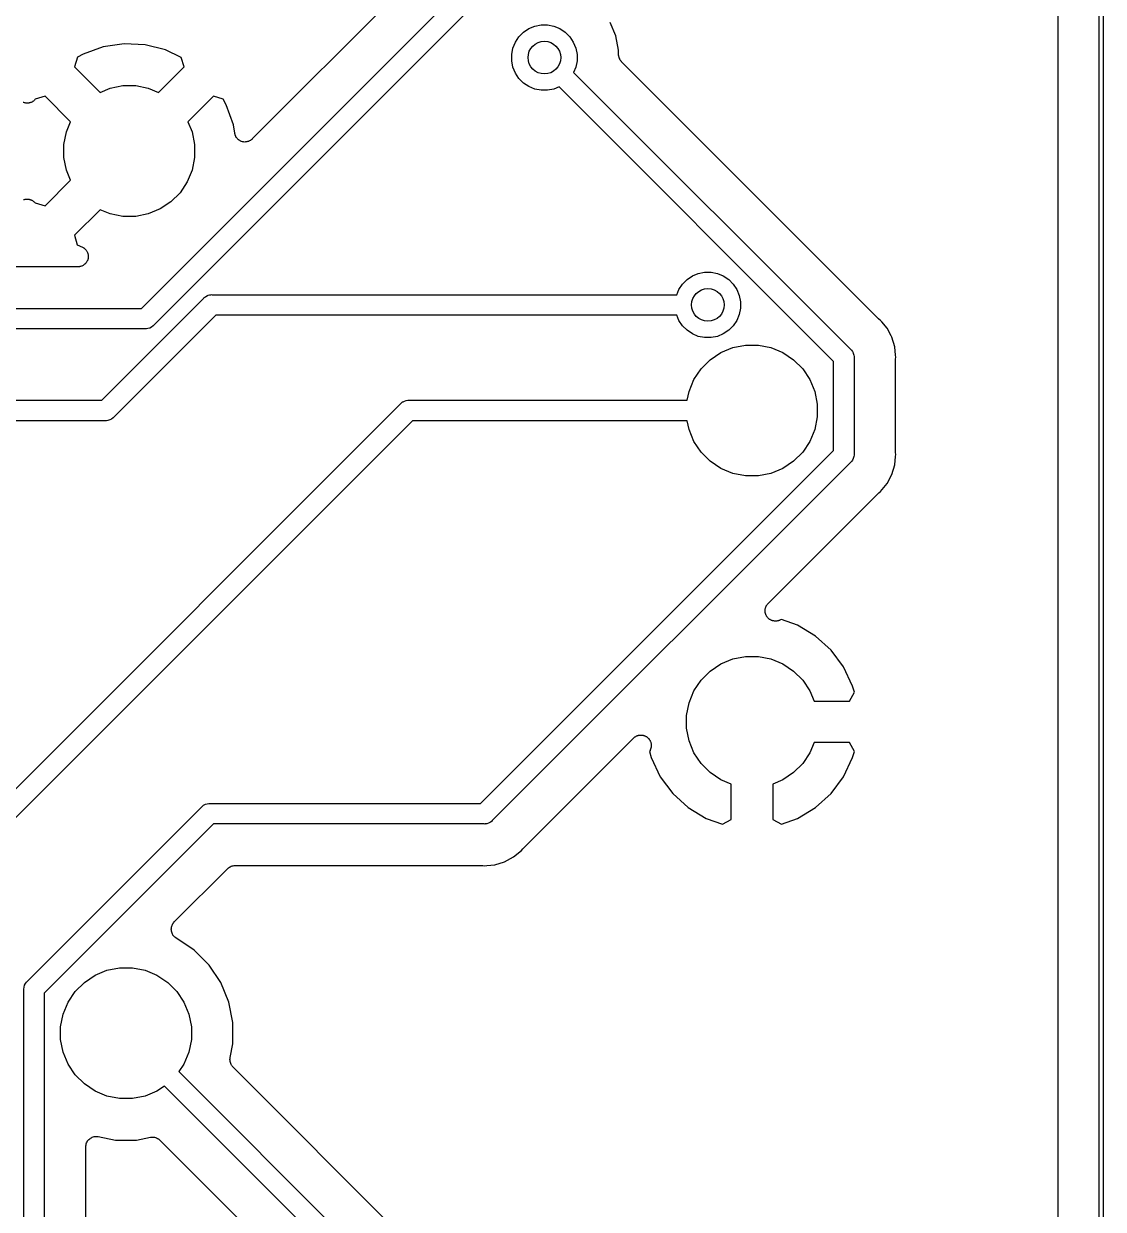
# Model space of a CAD drawing. Extents: x 19 to 115, y -142 to -17.
# Drawn here: x 102.21 to 115.42, y -93.59 to -79.09 of the extents above; entities that cross this region are included whole.
import ezdxf

# ---------------------------------------------------------------- set-up
doc = ezdxf.new("R2010")
doc.units = 0
doc.layers.add('BLACK', color=7, linetype='CONTINUOUS')

msp = doc.modelspace()

# ---------------------------------------------------------------- linework, layer by layer
at = {"layer": 'BLACK', "linetype": 'CONTINUOUS'}
for p, q in [((115.425, -16.6812), (115.425, -142.239)), ((115.375, -142.215), (115.375, -16.705)), ((114.867, -55.346), (114.867, -97.7902)), ((103.656, -82.57), (112.76, -73.4662)), ((112.969, -73.6107), (103.801, -82.779)), ((106.877, -78.6309), (105.01, -80.4975)), ((108.274, -79.247), (108.33, -79.1913)), ((108.33, -79.1913), (108.396, -79.1475)), ((108.396, -79.1475), (108.468, -79.1174)), ((108.468, -79.1174), (108.546, -79.102)), ((108.546, -79.102), (108.624, -79.102)), ((108.624, -79.102), (108.702, -79.1174)), ((108.702, -79.1174), (108.774, -79.1475)), ((108.774, -79.1475), (108.84, -79.1913)), ((108.84, -79.1913), (108.896, -79.247)), ((109.458, -79.2371), (109.39, -79.0719)), ((103.441, -79.3322), (103.186, -79.37)), ((103.698, -79.3449), (103.441, -79.3322)), ((103.948, -79.4076), (103.698, -79.3449)), ((108.2, -79.3853), (108.231, -79.3125)), ((108.231, -79.3125), (108.274, -79.247)), ((108.896, -79.247), (108.939, -79.3125)), ((108.939, -79.3125), (108.97, -79.3853)), ((109.493, -79.4126), (109.458, -79.2371)), ((102.87, -79.4952), (102.835, -79.6158)), ((102.94, -79.4578), (102.87, -79.4952)), ((103.186, -79.37), (102.94, -79.4578)), ((104.141, -79.4988), (103.948, -79.4076)), ((104.175, -79.6158), (104.141, -79.4988)), ((108.185, -79.4626), (108.2, -79.3853)), ((108.185, -79.5414), (108.185, -79.4626)), ((108.97, -79.3853), (108.985, -79.4626)), ((108.985, -79.4626), (108.985, -79.5414)), ((109.493, -79.4622), (109.493, -79.4126)), ((109.494, -79.4739), (109.493, -79.4622)), ((109.495, -79.4856), (109.494, -79.4739)), ((109.495, -79.4862), (109.495, -79.4856)), ((109.495, -79.4869), (109.495, -79.4862)), ((109.499, -79.4981), (109.495, -79.4869)), ((109.502, -79.5094), (109.499, -79.4981)), ((102.835, -79.6158), (103.147, -79.9275)), ((103.863, -79.9275), (104.175, -79.6158)), ((108.2, -79.6187), (108.185, -79.5414)), ((108.231, -79.6915), (108.2, -79.6187)), ((108.97, -79.6187), (108.943, -79.6831)), ((108.985, -79.5414), (108.97, -79.6187)), ((109.502, -79.51), (109.502, -79.5094)), ((109.503, -79.5106), (109.502, -79.51)), ((109.508, -79.521), (109.503, -79.5106)), ((109.513, -79.5314), (109.508, -79.521)), ((109.514, -79.5319), (109.513, -79.5314)), ((109.514, -79.5325), (109.514, -79.5319)), ((109.522, -79.5416), (109.514, -79.5325)), ((109.529, -79.5507), (109.522, -79.5416)), ((109.53, -79.5517), (109.529, -79.5507)), ((109.53, -79.552), (109.53, -79.5517)), ((109.53, -79.5517), (109.53, -79.5517)), ((109.53, -79.5517), (109.53, -79.5517)), ((112.671, -82.693), (109.53, -79.552)), ((108.274, -79.757), (108.231, -79.6915)), ((108.33, -79.8127), (108.274, -79.757)), ((108.943, -79.6831), (112.334, -83.0743)), ((103.147, -79.9275), (103.272, -79.8757)), ((103.272, -79.8757), (103.426, -79.845)), ((103.426, -79.845), (103.584, -79.845)), ((103.584, -79.845), (103.738, -79.8757)), ((103.738, -79.8757), (103.863, -79.9275)), ((108.396, -79.8565), (108.33, -79.8127)), ((108.468, -79.8866), (108.396, -79.8565)), ((108.546, -79.902), (108.468, -79.8866)), ((108.624, -79.902), (108.546, -79.902)), ((108.702, -79.8866), (108.624, -79.902)), ((108.766, -79.8599), (108.702, -79.8866)), ((112.125, -83.2188), (108.766, -79.8599)), ((102.214, -80.0522), (102.206, -80.0495)), ((102.223, -80.0553), (102.214, -80.0522)), ((102.226, -80.0558), (102.223, -80.0553)), ((102.229, -80.0568), (102.226, -80.0558)), ((102.238, -80.0577), (102.229, -80.0568)), ((102.247, -80.0591), (102.238, -80.0577)), ((102.251, -80.059), (102.247, -80.0591)), ((102.254, -80.0593), (102.251, -80.059)), ((102.263, -80.0585), (102.254, -80.0593)), ((102.272, -80.0581), (102.263, -80.0585)), ((102.275, -80.0573), (102.272, -80.0581)), ((102.279, -80.057), (102.275, -80.0573)), ((102.287, -80.0545), (102.279, -80.057)), ((102.296, -80.0524), (102.287, -80.0545)), ((102.299, -80.0509), (102.296, -80.0524)), ((102.303, -80.05), (102.299, -80.0509)), ((102.311, -80.0458), (102.303, -80.05)), ((102.319, -80.042), (102.311, -80.0458)), ((102.321, -80.04), (102.319, -80.042)), ((102.324, -80.0384), (102.321, -80.04)), ((102.331, -80.0328), (102.324, -80.0384)), ((102.339, -80.0275), (102.331, -80.0328)), ((102.341, -80.025), (102.339, -80.0275)), ((102.344, -80.0228), (102.341, -80.025)), ((102.35, -80.0159), (102.344, -80.0228)), ((102.355, -80.0105), (102.35, -80.0159)), ((102.476, -79.975), (102.355, -80.0105)), ((102.787, -80.2867), (102.476, -79.975)), ((104.534, -79.975), (104.223, -80.2867)), ((104.655, -80.0103), (104.534, -79.975)), ((104.692, -80.0803), (104.655, -80.0103)), ((104.78, -80.3259), (104.692, -80.0803)), ((102.736, -80.4116), (102.787, -80.2867)), ((104.223, -80.2867), (104.274, -80.4116)), ((104.795, -80.4263), (104.78, -80.3259)), ((102.705, -80.5662), (102.736, -80.4116)), ((104.274, -80.4116), (104.305, -80.5662)), ((104.796, -80.4291), (104.795, -80.4263)), ((104.796, -80.4319), (104.796, -80.4291)), ((104.799, -80.4411), (104.796, -80.4319)), ((104.801, -80.4504), (104.799, -80.4411)), ((104.802, -80.4529), (104.801, -80.4504)), ((104.803, -80.4557), (104.802, -80.4529)), ((104.807, -80.4641), (104.803, -80.4557)), ((104.811, -80.4728), (104.807, -80.4641)), ((104.813, -80.4751), (104.811, -80.4728)), ((104.814, -80.4776), (104.813, -80.4751)), ((104.82, -80.485), (104.814, -80.4776)), ((104.826, -80.4927), (104.82, -80.485)), ((104.828, -80.4946), (104.826, -80.4927)), ((104.83, -80.4969), (104.828, -80.4946)), ((104.837, -80.503), (104.83, -80.4969)), ((104.844, -80.5094), (104.837, -80.503)), ((104.847, -80.5109), (104.844, -80.5094)), ((104.849, -80.5127), (104.847, -80.5109)), ((104.857, -80.5173), (104.849, -80.5127)), ((104.866, -80.5223), (104.857, -80.5173)), ((104.985, -80.5172), (104.976, -80.5212)), ((104.987, -80.5155), (104.985, -80.5172)), ((104.99, -80.5142), (104.987, -80.5155)), ((104.997, -80.5082), (104.99, -80.5142)), ((105.005, -80.5026), (104.997, -80.5082)), ((105.007, -80.5005), (105.005, -80.5026)), ((105.009, -80.4987), (105.007, -80.5005)), ((105.01, -80.4975), (105.009, -80.4987)), ((102.705, -80.7238), (102.705, -80.5662)), ((104.305, -80.5662), (104.305, -80.7238)), ((104.868, -80.5232), (104.866, -80.5223)), ((104.871, -80.5246), (104.868, -80.5232)), ((104.88, -80.5275), (104.871, -80.5246)), ((104.889, -80.5307), (104.88, -80.5275)), ((104.892, -80.5312), (104.889, -80.5307)), ((104.895, -80.532), (104.892, -80.5312)), ((104.904, -80.533), (104.895, -80.532)), ((104.913, -80.5345), (104.904, -80.533)), ((104.916, -80.5344), (104.913, -80.5345)), ((104.919, -80.5347), (104.916, -80.5344)), ((104.929, -80.5339), (104.919, -80.5347)), ((104.938, -80.5335), (104.929, -80.5339)), ((104.941, -80.5328), (104.938, -80.5335)), ((104.944, -80.5325), (104.941, -80.5328)), ((104.953, -80.5299), (104.944, -80.5325)), ((104.962, -80.5276), (104.953, -80.5299)), ((104.965, -80.5264), (104.962, -80.5276)), ((104.968, -80.5256), (104.965, -80.5264)), ((104.976, -80.5212), (104.968, -80.5256)), ((102.736, -80.8784), (102.705, -80.7238)), ((104.305, -80.7238), (104.274, -80.8784)), ((102.787, -81.0033), (102.736, -80.8784)), ((104.274, -80.8784), (104.214, -81.0239)), ((102.476, -81.315), (102.787, -81.0033)), ((104.214, -81.0239), (104.126, -81.155)), ((102.212, -81.2396), (102.218, -81.2374)), ((102.218, -81.2374), (102.224, -81.2361)), ((102.224, -81.2361), (102.23, -81.2343)), ((102.23, -81.2343), (102.236, -81.2338)), ((102.236, -81.2338), (102.242, -81.2327)), ((102.242, -81.2327), (102.248, -81.2327)), ((102.248, -81.2327), (102.255, -81.2321)), ((102.255, -81.2321), (102.261, -81.2328)), ((102.261, -81.2328), (102.267, -81.2328)), ((102.267, -81.2328), (102.273, -81.2341)), ((102.273, -81.2341), (102.28, -81.2348)), ((102.28, -81.2348), (102.285, -81.2366)), ((102.285, -81.2366), (102.291, -81.2377)), ((102.291, -81.2377), (102.297, -81.2402)), ((102.297, -81.2402), (102.303, -81.2422)), ((102.303, -81.2422), (102.308, -81.245)), ((104.126, -81.155), (104.015, -81.2664)), ((102.308, -81.245), (102.314, -81.2473)), ((102.314, -81.2473), (102.319, -81.2509)), ((102.319, -81.2509), (102.325, -81.254)), ((102.325, -81.254), (102.33, -81.2578)), ((102.33, -81.2578), (102.334, -81.2611)), ((102.334, -81.2611), (102.339, -81.2657)), ((102.339, -81.2657), (102.344, -81.2699)), ((102.344, -81.2699), (102.348, -81.2745)), ((102.348, -81.2745), (102.352, -81.2786)), ((102.352, -81.2786), (102.352, -81.2787)), ((102.352, -81.2787), (102.476, -81.315)), ((103.147, -81.3625), (102.835, -81.6742)), ((103.272, -81.4143), (103.147, -81.3625)), ((103.884, -81.354), (103.738, -81.4143)), ((104.015, -81.2664), (103.884, -81.354)), ((103.426, -81.445), (103.272, -81.4143)), ((103.584, -81.445), (103.426, -81.445)), ((103.738, -81.4143), (103.584, -81.445)), ((102.835, -81.6742), (102.869, -81.7912)), ((102.869, -81.7912), (102.931, -81.8202)), ((102.931, -81.8202), (102.932, -81.821)), ((102.932, -81.821), (102.94, -81.8258)), ((102.94, -81.8258), (102.948, -81.8302)), ((102.948, -81.8302), (102.95, -81.8323)), ((102.95, -81.8323), (102.953, -81.834)), ((102.953, -81.834), (102.96, -81.8402)), ((102.96, -81.8402), (102.967, -81.8461)), ((102.967, -81.8461), (102.969, -81.8487)), ((102.969, -81.8487), (102.971, -81.8509)), ((102.971, -81.8509), (102.977, -81.8583)), ((102.977, -81.8583), (102.982, -81.8655)), ((102.982, -81.8655), (102.984, -81.8683)), ((102.984, -81.8683), (102.986, -81.871)), ((102.986, -81.871), (102.99, -81.8793)), ((102.99, -81.8793), (102.994, -81.8874)), ((102.994, -81.8874), (102.995, -81.8905)), ((102.995, -81.8905), (102.996, -81.8935)), ((102.996, -81.8935), (102.998, -81.9024)), ((102.999, -81.9668), (102.996, -81.9754)), ((102.998, -81.9024), (103.001, -81.9112)), ((103, -81.9636), (102.999, -81.9668)), ((103.001, -81.9605), (103, -81.9636)), ((103.001, -81.9112), (103.001, -81.9144)), ((103.001, -81.9144), (103.002, -81.9176)), ((103.002, -81.9514), (103.001, -81.9605)), ((103.002, -81.9176), (103.002, -81.9268)), ((103.002, -81.9268), (103.003, -81.9359)), ((103.003, -81.9424), (103.002, -81.9514)), ((103.003, -81.9359), (103.003, -81.9391)), ((103.003, -81.9391), (103.003, -81.9424)), ((102.876, -82.062), (101.641, -82.062)), ((102.885, -82.0611), (102.876, -82.062)), ((102.894, -82.0607), (102.885, -82.0611)), ((102.898, -82.0599), (102.894, -82.0607)), ((102.901, -82.0596), (102.898, -82.0599)), ((102.91, -82.0569), (102.901, -82.0596)), ((102.919, -82.0547), (102.91, -82.0569)), ((102.921, -82.0534), (102.919, -82.0547)), ((102.925, -82.0524), (102.921, -82.0534)), ((102.933, -82.0481), (102.925, -82.0524)), ((102.941, -82.0442), (102.933, -82.0481)), ((102.944, -82.0423), (102.941, -82.0442)), ((102.946, -82.0408), (102.944, -82.0423)), ((102.954, -82.035), (102.946, -82.0408)), ((102.961, -82.0296), (102.954, -82.035)), ((102.963, -82.0272), (102.961, -82.0296)), ((102.966, -82.0251), (102.963, -82.0272)), ((102.972, -82.0181), (102.966, -82.0251)), ((102.978, -82.0113), (102.972, -82.0181)), ((102.979, -82.0085), (102.978, -82.0113)), ((102.981, -82.006), (102.979, -82.0085)), ((102.986, -81.998), (102.981, -82.006)), ((102.991, -81.9901), (102.986, -81.998)), ((102.992, -81.9871), (102.991, -81.9901)), ((102.993, -81.9842), (102.992, -81.9871)), ((102.996, -81.9754), (102.993, -81.9842)), ((110.275, -82.273), (110.331, -82.2173)), ((110.331, -82.2173), (110.396, -82.1735)), ((110.396, -82.1735), (110.469, -82.1434)), ((110.469, -82.1434), (110.546, -82.128)), ((110.546, -82.128), (110.625, -82.128)), ((110.625, -82.128), (110.702, -82.1434)), ((110.702, -82.1434), (110.775, -82.1735)), ((110.775, -82.1735), (110.841, -82.2173)), ((110.841, -82.2173), (110.896, -82.273)), ((104.47, -82.4101), (104.487, -82.4048)), ((104.487, -82.4048), (104.505, -82.403)), ((104.505, -82.403), (104.511, -82.4024)), ((104.505, -82.403), (104.505, -82.403)), ((104.511, -82.4024), (104.518, -82.403)), ((104.518, -82.403), (110.205, -82.403)), ((110.205, -82.403), (110.231, -82.3386)), ((110.231, -82.3386), (110.275, -82.273)), ((110.896, -82.273), (110.94, -82.3386)), ((110.94, -82.3386), (110.97, -82.4113)), ((103.168, -83.695), (104.419, -82.444)), ((104.419, -82.444), (104.423, -82.4392)), ((104.423, -82.4392), (104.428, -82.4349)), ((104.428, -82.4349), (104.442, -82.4236)), ((104.442, -82.4236), (104.463, -82.412)), ((104.463, -82.412), (104.47, -82.4101)), ((110.97, -82.4113), (110.986, -82.4886)), ((110.986, -82.4886), (110.986, -82.5674)), ((100.431, -82.57), (103.656, -82.57)), ((104.563, -82.653), (103.312, -83.904)), ((110.205, -82.653), (104.563, -82.653)), ((110.231, -82.7175), (110.205, -82.653)), ((110.97, -82.6447), (110.94, -82.7175)), ((110.986, -82.5674), (110.97, -82.6447)), ((112.675, -82.6964), (112.671, -82.693)), ((103.702, -82.82), (100.477, -82.82)), ((103.708, -82.8206), (103.702, -82.82)), ((103.714, -82.82), (103.708, -82.8206)), ((103.733, -82.8182), (103.714, -82.82)), ((103.714, -82.82), (103.714, -82.82)), ((103.756, -82.811), (103.733, -82.8182)), ((103.778, -82.7994), (103.756, -82.811)), ((103.797, -82.7838), (103.778, -82.7994)), ((103.801, -82.779), (103.797, -82.7838)), ((110.275, -82.783), (110.231, -82.7175)), ((110.331, -82.8387), (110.275, -82.783)), ((110.396, -82.8825), (110.331, -82.8387)), ((110.841, -82.8387), (110.775, -82.8825)), ((110.896, -82.783), (110.841, -82.8387)), ((110.94, -82.7175), (110.896, -82.783)), ((112.679, -82.7002), (112.675, -82.6964)), ((112.68, -82.7014), (112.679, -82.7002)), ((112.7, -82.7172), (112.68, -82.7014)), ((112.716, -82.7366), (112.7, -82.7172)), ((112.779, -82.8136), (112.716, -82.7366)), ((112.828, -82.9058), (112.779, -82.8136)), ((110.469, -82.9127), (110.396, -82.8825)), ((110.546, -82.928), (110.469, -82.9127)), ((110.625, -82.928), (110.546, -82.928)), ((110.702, -82.9127), (110.625, -82.928)), ((110.775, -82.8825), (110.702, -82.9127)), ((112.838, -82.9236), (112.828, -82.9058)), ((112.828, -82.9058), (112.828, -82.9058)), ((112.874, -83.0429), (112.838, -82.9236)), ((110.615, -83.1986), (110.746, -83.111)), ((110.746, -83.111), (110.892, -83.0507)), ((110.892, -83.0507), (111.046, -83.02)), ((111.046, -83.02), (111.204, -83.02)), ((111.204, -83.02), (111.358, -83.0507)), ((111.358, -83.0507), (111.504, -83.111)), ((111.504, -83.111), (111.635, -83.1986)), ((112.334, -83.0743), (112.339, -83.0782)), ((112.339, -83.0782), (112.343, -83.0829)), ((112.343, -83.0829), (112.343, -83.0829)), ((112.343, -83.0829), (112.354, -83.0972)), ((112.354, -83.0972), (112.364, -83.1156)), ((112.364, -83.1156), (112.366, -83.1189)), ((112.366, -83.1189), (112.373, -83.1425)), ((112.884, -83.142), (112.874, -83.0429)), ((110.504, -83.31), (110.615, -83.1986)), ((111.635, -83.1986), (111.746, -83.31)), ((112.125, -84.3082), (112.125, -83.2188)), ((112.373, -83.1425), (112.375, -83.1609)), ((112.375, -83.1609), (112.375, -83.1609)), ((112.375, -83.1609), (112.376, -83.167)), ((112.376, -83.167), (112.375, -83.1731)), ((112.375, -83.1731), (112.375, -84.3539)), ((112.883, -83.2026), (112.884, -83.1972)), ((112.883, -83.2043), (112.883, -83.2026)), ((112.883, -84.3227), (112.883, -83.2043)), ((112.884, -83.1421), (112.884, -83.142)), ((112.886, -83.167), (112.884, -83.1421)), ((112.884, -83.1919), (112.886, -83.167)), ((112.884, -83.1972), (112.884, -83.1919)), ((110.416, -83.4411), (110.504, -83.31)), ((111.746, -83.31), (111.834, -83.4411)), ((110.356, -83.5866), (110.416, -83.4411)), ((111.834, -83.4411), (111.894, -83.5866)), ((101.756, -83.695), (103.168, -83.695)), ((106.855, -83.7128), (106.872, -83.704)), ((106.872, -83.704), (106.895, -83.6968)), ((106.895, -83.6968), (106.914, -83.695)), ((106.914, -83.695), (106.92, -83.6944)), ((106.914, -83.695), (106.914, -83.695)), ((106.92, -83.6944), (106.926, -83.695)), ((106.926, -83.695), (110.334, -83.695)), ((110.334, -83.695), (110.356, -83.5866)), ((111.894, -83.5866), (111.925, -83.7412)), ((99.3932, -91.17), (106.827, -83.7359)), ((106.827, -83.7359), (106.831, -83.7312)), ((106.831, -83.7312), (106.836, -83.7273)), ((106.836, -83.7273), (106.85, -83.7156)), ((106.836, -83.7273), (106.836, -83.7273)), ((106.85, -83.7156), (106.855, -83.7128)), ((111.925, -83.7412), (111.925, -83.8988)), ((106.972, -83.945), (99.5377, -91.3791)), ((103.213, -83.945), (101.756, -83.945)), ((103.219, -83.9456), (103.213, -83.945)), ((103.226, -83.945), (103.219, -83.9456)), ((103.244, -83.9432), (103.226, -83.945)), ((103.226, -83.945), (103.226, -83.945)), ((103.267, -83.936), (103.244, -83.9432)), ((103.289, -83.9244), (103.267, -83.936)), ((103.308, -83.9088), (103.289, -83.9244)), ((103.312, -83.904), (103.308, -83.9088)), ((110.334, -83.945), (106.972, -83.945)), ((110.356, -84.0534), (110.334, -83.945)), ((111.925, -83.8988), (111.894, -84.0534)), ((110.416, -84.1989), (110.356, -84.0534)), ((111.894, -84.0534), (111.834, -84.1989)), ((110.504, -84.33), (110.416, -84.1989)), ((111.834, -84.1989), (111.746, -84.33)), ((107.803, -88.63), (112.125, -84.3082)), ((110.615, -84.4414), (110.504, -84.33)), ((111.746, -84.33), (111.635, -84.4414)), ((112.354, -84.4298), (112.343, -84.4441)), ((112.366, -84.4081), (112.354, -84.4298)), ((112.373, -84.3845), (112.366, -84.4081)), ((112.375, -84.3661), (112.373, -84.3825)), ((112.373, -84.3825), (112.373, -84.3845)), ((112.375, -84.3539), (112.376, -84.36)), ((112.376, -84.36), (112.375, -84.3661)), ((112.375, -84.3661), (112.375, -84.3661)), ((112.874, -84.4841), (112.884, -84.3849)), ((112.884, -84.328), (112.883, -84.3227)), ((112.883, -84.3334), (112.884, -84.328)), ((112.884, -84.3351), (112.883, -84.3334)), ((112.886, -84.36), (112.884, -84.3351)), ((112.884, -84.3849), (112.886, -84.36)), ((112.884, -84.3849), (112.884, -84.3849)), ((112.334, -84.4527), (107.948, -88.839)), ((110.746, -84.529), (110.615, -84.4414)), ((110.892, -84.5893), (110.746, -84.529)), ((111.504, -84.529), (111.358, -84.5893)), ((111.635, -84.4414), (111.504, -84.529)), ((112.339, -84.4488), (112.334, -84.4527)), ((112.343, -84.4441), (112.339, -84.4488)), ((112.343, -84.4441), (112.343, -84.4441)), ((112.838, -84.6034), (112.874, -84.4841)), ((111.046, -84.62), (110.892, -84.5893)), ((111.204, -84.62), (111.046, -84.62)), ((111.358, -84.5893), (111.204, -84.62)), ((112.7, -84.8098), (112.779, -84.7134)), ((112.779, -84.7134), (112.838, -84.6034)), ((111.324, -86.1812), (112.671, -84.834)), ((112.671, -84.834), (112.672, -84.8328)), ((112.672, -84.8328), (112.677, -84.8294)), ((112.677, -84.8294), (112.68, -84.8256)), ((112.68, -84.8256), (112.7, -84.8098)), ((111.287, -86.2591), (111.289, -86.2526)), ((111.287, -86.2649), (111.287, -86.2591)), ((111.287, -86.2705), (111.287, -86.2649)), ((111.287, -86.2772), (111.287, -86.2705)), ((111.287, -86.2839), (111.287, -86.2772)), ((111.289, -86.2895), (111.287, -86.2839)), ((111.289, -86.2459), (111.291, -86.2404)), ((111.289, -86.2526), (111.289, -86.2459)), ((111.289, -86.2952), (111.289, -86.2895)), ((111.291, -86.3016), (111.289, -86.2952)), ((111.291, -86.2404), (111.292, -86.2348)), ((111.292, -86.3082), (111.291, -86.3016)), ((111.292, -86.2348), (111.295, -86.2286)), ((111.295, -86.3135), (111.292, -86.3082)), ((111.295, -86.2286), (111.297, -86.2222)), ((111.296, -86.319), (111.295, -86.3135)), ((111.299, -86.3249), (111.296, -86.319)), ((111.297, -86.2222), (111.299, -86.2171)), ((111.299, -86.2171), (111.301, -86.2118)), ((111.301, -86.2118), (111.305, -86.2062)), ((111.305, -86.2062), (111.308, -86.2003)), ((111.308, -86.2003), (111.312, -86.1959)), ((111.312, -86.1959), (111.315, -86.1911)), ((111.315, -86.1911), (111.32, -86.1864)), ((111.32, -86.1864), (111.324, -86.1812)), ((111.302, -86.3311), (111.299, -86.3249)), ((111.305, -86.3358), (111.302, -86.3311)), ((111.308, -86.3409), (111.305, -86.3358)), ((111.312, -86.3461), (111.308, -86.3409)), ((111.316, -86.3517), (111.312, -86.3461)), ((111.32, -86.3557), (111.316, -86.3517)), ((111.323, -86.3602), (111.32, -86.3557)), ((111.329, -86.3645), (111.323, -86.3602)), ((111.333, -86.3692), (111.329, -86.3645)), ((111.338, -86.3724), (111.333, -86.3692)), ((111.342, -86.376), (111.338, -86.3724)), ((111.348, -86.3792), (111.342, -86.376)), ((111.354, -86.383), (111.348, -86.3792)), ((111.359, -86.3852), (111.354, -86.383)), ((111.364, -86.3879), (111.359, -86.3852)), ((111.371, -86.3899), (111.364, -86.3879)), ((111.377, -86.3925), (111.371, -86.3899)), ((111.382, -86.3936), (111.377, -86.3925)), ((111.388, -86.3953), (111.382, -86.3936)), ((111.395, -86.396), (111.388, -86.3953)), ((111.401, -86.3973), (111.395, -86.396)), ((111.407, -86.3974), (111.401, -86.3973)), ((111.412, -86.398), (111.407, -86.3974)), ((111.419, -86.3974), (111.412, -86.398)), ((111.426, -86.3974), (111.419, -86.3974)), ((111.431, -86.3963), (111.426, -86.3974)), ((111.437, -86.3958), (111.431, -86.3963)), ((111.444, -86.394), (111.437, -86.3958)), ((111.45, -86.3927), (111.444, -86.394)), ((111.455, -86.3905), (111.45, -86.3927)), ((111.461, -86.3889), (111.455, -86.3905)), ((111.467, -86.3858), (111.461, -86.3889)), ((111.473, -86.3833), (111.467, -86.3858)), ((111.475, -86.3824), (111.473, -86.3833)), ((111.485, -86.3769), (111.475, -86.3824)), ((111.684, -86.4483), (111.485, -86.3769)), ((111.904, -86.5801), (111.684, -86.4483)), ((112.094, -86.7523), (111.904, -86.5801)), ((112.247, -86.9582), (112.094, -86.7523)), ((110.746, -86.921), (110.892, -86.8607)), ((110.892, -86.8607), (111.046, -86.83)), ((111.046, -86.83), (111.204, -86.83)), ((111.204, -86.83), (111.358, -86.8607)), ((111.358, -86.8607), (111.504, -86.921)), ((110.504, -87.12), (110.615, -87.0086)), ((110.615, -87.0086), (110.746, -86.921)), ((111.504, -86.921), (111.635, -87.0086)), ((111.635, -87.0086), (111.746, -87.12)), ((112.357, -87.1927), (112.247, -86.9582)), ((110.416, -87.2511), (110.504, -87.12)), ((111.746, -87.12), (111.834, -87.2511)), ((112.38, -87.2667), (112.357, -87.1927)), ((110.356, -87.3966), (110.416, -87.2511)), ((111.834, -87.2511), (111.886, -87.376)), ((112.32, -87.376), (112.38, -87.2667)), ((110.325, -87.5512), (110.356, -87.3966)), ((111.886, -87.376), (112.32, -87.376)), ((110.325, -87.7088), (110.325, -87.5512)), ((110.356, -87.8634), (110.325, -87.7088)), ((108.329, -89.1762), (109.677, -87.8286)), ((109.677, -87.8286), (109.678, -87.8273)), ((109.678, -87.8273), (109.683, -87.8231)), ((109.683, -87.8231), (109.688, -87.8183)), ((109.688, -87.8183), (109.693, -87.8153)), ((109.693, -87.8153), (109.697, -87.8119)), ((109.697, -87.8119), (109.703, -87.8087)), ((109.703, -87.8087), (109.709, -87.805)), ((109.709, -87.805), (109.714, -87.803)), ((109.714, -87.803), (109.719, -87.8005)), ((109.719, -87.8005), (109.726, -87.7986)), ((109.726, -87.7986), (109.732, -87.7961)), ((109.732, -87.7961), (109.738, -87.7951)), ((109.738, -87.7951), (109.743, -87.7935)), ((109.743, -87.7935), (109.75, -87.793)), ((109.75, -87.793), (109.757, -87.7918)), ((109.757, -87.7918), (109.762, -87.7919)), ((109.762, -87.7919), (109.768, -87.7914)), ((109.768, -87.7914), (109.775, -87.7921)), ((109.775, -87.7921), (109.781, -87.7923)), ((109.781, -87.7923), (109.787, -87.7935)), ((109.787, -87.7935), (109.792, -87.7941)), ((109.792, -87.7941), (109.799, -87.7961)), ((109.799, -87.7961), (109.806, -87.7976)), ((109.806, -87.7976), (109.811, -87.7998)), ((109.811, -87.7998), (109.816, -87.8015)), ((109.816, -87.8015), (109.822, -87.8048)), ((109.822, -87.8048), (109.828, -87.8075)), ((109.828, -87.8075), (109.833, -87.8107)), ((109.833, -87.8107), (109.838, -87.8133)), ((109.838, -87.8133), (109.843, -87.8177)), ((109.843, -87.8177), (109.849, -87.8216)), ((109.849, -87.8216), (109.853, -87.8256)), ((109.853, -87.8256), (109.857, -87.8292)), ((109.857, -87.8292), (109.861, -87.8345)), ((109.861, -87.8345), (109.866, -87.8395)), ((109.866, -87.8395), (109.869, -87.8441)), ((109.869, -87.8441), (109.872, -87.8485)), ((109.872, -87.8485), (109.876, -87.8545)), ((109.876, -87.8545), (109.879, -87.8603)), ((109.879, -87.8603), (109.881, -87.8655)), ((109.881, -87.8655), (109.884, -87.8704)), ((109.884, -87.8704), (109.886, -87.877)), ((109.886, -87.877), (109.888, -87.8833)), ((109.888, -87.8833), (109.889, -87.8888)), ((109.889, -87.8888), (109.891, -87.8941)), ((109.891, -87.8941), (109.892, -87.901)), ((109.892, -87.901), (109.893, -87.9077)), ((109.893, -87.9077), (109.893, -87.9133)), ((109.893, -87.9133), (109.893, -87.9188)), ((110.416, -88.0089), (110.356, -87.8634)), ((111.886, -87.884), (111.834, -88.0089)), ((112.32, -87.884), (111.886, -87.884)), ((112.38, -87.9933), (112.32, -87.884)), ((109.878, -87.9795), (109.87, -87.9933)), ((109.87, -87.9933), (109.893, -88.0673)), ((109.88, -87.9732), (109.878, -87.9795)), ((109.884, -87.9672), (109.88, -87.9732)), ((109.885, -87.9619), (109.884, -87.9672)), ((109.887, -87.9567), (109.885, -87.9619)), ((109.889, -87.95), (109.887, -87.9567)), ((109.891, -87.9435), (109.889, -87.95)), ((109.893, -87.9325), (109.891, -87.9379)), ((109.891, -87.9379), (109.891, -87.9435)), ((109.893, -87.9188), (109.893, -87.9256)), ((109.893, -87.9256), (109.893, -87.9325)), ((110.504, -88.14), (110.416, -88.0089)), ((111.834, -88.0089), (111.746, -88.14)), ((112.357, -88.0673), (112.38, -87.9933)), ((109.893, -88.0673), (110.003, -88.3018)), ((110.615, -88.2514), (110.504, -88.14)), ((111.746, -88.14), (111.635, -88.2514)), ((112.247, -88.3018), (112.357, -88.0673)), ((110.003, -88.3018), (110.156, -88.5077)), ((110.746, -88.339), (110.615, -88.2514)), ((110.871, -88.3907), (110.746, -88.339)), ((111.504, -88.339), (111.379, -88.3907)), ((111.635, -88.2514), (111.504, -88.339)), ((112.094, -88.5077), (112.247, -88.3018)), ((110.871, -88.8253), (110.871, -88.3907)), ((111.379, -88.3907), (111.379, -88.8253)), ((104.415, -88.6506), (104.437, -88.639)), ((104.437, -88.639), (104.46, -88.6318)), ((104.46, -88.6318), (104.479, -88.63)), ((104.479, -88.63), (104.485, -88.6294)), ((104.479, -88.63), (104.479, -88.63)), ((104.485, -88.6294), (104.491, -88.63)), ((104.491, -88.63), (107.803, -88.63)), ((110.156, -88.5077), (110.346, -88.6799)), ((111.904, -88.6799), (112.094, -88.5077)), ((102.256, -90.8073), (104.392, -88.6709)), ((104.392, -88.6709), (104.396, -88.6662)), ((104.396, -88.6662), (104.401, -88.6623)), ((104.401, -88.6623), (104.415, -88.6506)), ((104.401, -88.6623), (104.401, -88.6623)), ((104.415, -88.6506), (104.415, -88.6506)), ((104.415, -88.6506), (104.415, -88.6506)), ((110.346, -88.6799), (110.566, -88.8117)), ((111.684, -88.8117), (111.904, -88.6799)), ((104.537, -88.88), (102.465, -90.9518)), ((107.849, -88.88), (104.537, -88.88)), ((107.855, -88.8806), (107.849, -88.88)), ((107.861, -88.88), (107.855, -88.8806)), ((107.88, -88.8782), (107.861, -88.88)), ((107.861, -88.88), (107.861, -88.88)), ((107.903, -88.871), (107.88, -88.8782)), ((107.925, -88.8594), (107.903, -88.871)), ((107.944, -88.8438), (107.925, -88.8594)), ((107.948, -88.839), (107.944, -88.8438)), ((110.566, -88.8117), (110.765, -88.8831)), ((110.765, -88.8831), (110.871, -88.8253)), ((111.379, -88.8253), (111.485, -88.8831)), ((111.485, -88.8831), (111.684, -88.8117)), ((108.208, -89.2839), (108.305, -89.2048)), ((108.305, -89.2048), (108.321, -89.1854)), ((108.321, -89.1854), (108.322, -89.1841)), ((108.322, -89.1841), (108.326, -89.1803)), ((108.326, -89.1803), (108.329, -89.1762)), ((107.979, -89.3788), (108.098, -89.3426)), ((108.098, -89.3426), (108.208, -89.2839)), ((104.056, -90.0792), (104.71, -89.4252)), ((104.71, -89.4249), (104.711, -89.424)), ((104.71, -89.4252), (104.71, -89.4249)), ((104.71, -89.4249), (104.71, -89.4249)), ((104.71, -89.4249), (104.71, -89.4249)), ((104.711, -89.424), (104.72, -89.4166)), ((104.72, -89.4166), (104.73, -89.4092)), ((104.73, -89.4089), (104.731, -89.4085)), ((104.73, -89.4092), (104.73, -89.4089)), ((104.731, -89.4085), (104.741, -89.4031)), ((104.741, -89.4031), (104.751, -89.3976)), ((104.751, -89.3976), (104.752, -89.3974)), ((104.752, -89.3974), (104.753, -89.3971)), ((104.753, -89.3971), (104.764, -89.3938)), ((104.764, -89.3938), (104.775, -89.3904)), ((104.775, -89.3904), (104.776, -89.3904)), ((104.776, -89.3902), (104.788, -89.3891)), ((104.776, -89.3904), (104.776, -89.3902)), ((104.788, -89.3891), (104.8, -89.388)), ((104.8, -89.388), (107.818, -89.388)), ((107.818, -89.388), (107.819, -89.388)), ((107.819, -89.388), (107.825, -89.3886)), ((107.825, -89.3886), (107.83, -89.3886)), ((107.83, -89.3886), (107.855, -89.3911)), ((107.855, -89.3911), (107.88, -89.3886)), ((107.88, -89.3886), (107.979, -89.3788)), ((107.88, -89.3886), (107.88, -89.3886)), ((104.041, -90.0977), (104.048, -90.0886)), ((104.048, -90.0886), (104.056, -90.0792)), ((104.019, -90.1678), (104.02, -90.1559)), ((104.019, -90.1682), (104.019, -90.1678)), ((104.019, -90.1686), (104.019, -90.1682)), ((104.02, -90.1805), (104.019, -90.1686)), ((104.02, -90.1559), (104.021, -90.1439)), ((104.021, -90.1925), (104.02, -90.1805)), ((104.021, -90.1432), (104.025, -90.1318)), ((104.021, -90.1435), (104.021, -90.1432)), ((104.021, -90.1439), (104.021, -90.1435)), ((104.021, -90.1929), (104.021, -90.1925)), ((104.021, -90.1933), (104.021, -90.1929)), ((104.025, -90.2048), (104.021, -90.1933)), ((104.025, -90.1318), (104.029, -90.1202)), ((104.028, -90.2163), (104.025, -90.2048)), ((104.028, -90.2166), (104.028, -90.2163)), ((104.028, -90.217), (104.028, -90.2166)), ((104.034, -90.2277), (104.028, -90.217)), ((104.029, -90.1195), (104.035, -90.1089)), ((104.029, -90.1199), (104.029, -90.1195)), ((104.029, -90.1202), (104.029, -90.1199)), ((104.039, -90.2383), (104.034, -90.2277)), ((104.035, -90.1089), (104.04, -90.0984)), ((104.04, -90.2386), (104.039, -90.2383)), ((104.04, -90.0981), (104.041, -90.0977)), ((104.04, -90.0984), (104.04, -90.0981)), ((104.04, -90.2389), (104.04, -90.2386)), ((104.047, -90.2482), (104.04, -90.2389)), ((104.055, -90.2576), (104.047, -90.2482)), ((104.055, -90.2579), (104.055, -90.2576)), ((104.055, -90.2582), (104.055, -90.2579)), ((104.064, -90.2658), (104.055, -90.2582)), ((104.074, -90.2736), (104.064, -90.2658)), ((104.074, -90.274), (104.074, -90.2736)), ((104.074, -90.2741), (104.074, -90.274)), ((104.075, -90.2746), (104.074, -90.2741)), ((104.074, -90.2741), (104.074, -90.2741)), ((104.299, -90.424), (104.075, -90.2746)), ((104.481, -90.6062), (104.299, -90.424)), ((103.086, -90.731), (103.232, -90.6707)), ((103.232, -90.6707), (103.386, -90.64)), ((103.386, -90.64), (103.544, -90.64)), ((103.544, -90.64), (103.698, -90.6707)), ((103.698, -90.6707), (103.844, -90.731)), ((104.624, -90.8204), (104.481, -90.6062)), ((102.236, -90.8302), (102.247, -90.8159)), ((102.247, -90.8159), (102.251, -90.8112)), ((102.247, -90.8159), (102.247, -90.8159)), ((102.251, -90.8112), (102.256, -90.8073)), ((102.844, -90.93), (102.955, -90.8186)), ((102.955, -90.8186), (103.086, -90.731)), ((103.844, -90.731), (103.975, -90.8186)), ((103.975, -90.8186), (104.086, -90.93)), ((102.214, -90.9), (102.217, -90.8755)), ((102.215, -90.9061), (102.214, -90.9)), ((102.215, -97.9132), (102.215, -90.9061)), ((102.217, -90.8755), (102.224, -90.8519)), ((102.224, -90.8519), (102.236, -90.8302)), ((102.465, -90.9518), (102.465, -97.9589)), ((102.756, -91.0611), (102.844, -90.93)), ((104.086, -90.93), (104.174, -91.0611)), ((104.723, -91.0585), (104.624, -90.8204)), ((102.696, -91.2066), (102.756, -91.0611)), ((104.174, -91.0611), (104.234, -91.2066)), ((104.773, -91.3112), (104.723, -91.0585)), ((102.665, -91.3612), (102.696, -91.2066)), ((104.234, -91.2066), (104.265, -91.3612)), ((102.665, -91.5188), (102.665, -91.3612)), ((104.265, -91.3612), (104.265, -91.5188)), ((104.773, -91.5688), (104.773, -91.3112)), ((102.696, -91.6734), (102.665, -91.5188)), ((104.265, -91.5188), (104.234, -91.6734)), ((102.756, -91.8189), (102.696, -91.6734)), ((104.234, -91.6734), (104.174, -91.8189)), ((104.739, -91.7391), (104.773, -91.5688)), ((102.844, -91.95), (102.756, -91.8189)), ((104.174, -91.8189), (104.113, -91.9108)), ((104.737, -91.7626), (104.738, -91.7509)), ((104.737, -91.7632), (104.737, -91.7626)), ((104.737, -91.7638), (104.737, -91.7632)), ((104.738, -91.7755), (104.737, -91.7638)), ((104.738, -91.7509), (104.739, -91.7391)), ((104.739, -91.7872), (104.738, -91.7755)), ((104.739, -91.7878), (104.739, -91.7872)), ((104.739, -91.7884), (104.739, -91.7878)), ((104.742, -91.7997), (104.739, -91.7884)), ((104.746, -91.811), (104.742, -91.7997)), ((104.746, -91.8116), (104.746, -91.811)), ((104.746, -91.8122), (104.746, -91.8116)), ((104.752, -91.8226), (104.746, -91.8122)), ((104.757, -91.8331), (104.752, -91.8226)), ((104.758, -91.8335), (104.757, -91.8331)), ((104.758, -91.8341), (104.758, -91.8335)), ((104.765, -91.8432), (104.758, -91.8341)), ((102.955, -92.0614), (102.844, -91.95)), ((104.113, -91.9108), (112.751, -100.549)), ((104.773, -91.8524), (104.765, -91.8432)), ((104.773, -91.8533), (104.773, -91.8524)), ((104.774, -91.8533), (104.773, -91.8533)), ((104.773, -91.8533), (104.773, -91.8533)), ((104.774, -91.8537), (104.774, -91.8533)), ((113.088, -100.168), (104.774, -91.8537)), ((103.086, -92.149), (102.955, -92.0614)), ((103.936, -92.0876), (103.844, -92.149)), ((112.542, -100.694), (103.936, -92.0876)), ((103.232, -92.2093), (103.086, -92.149)), ((103.386, -92.24), (103.232, -92.2093)), ((103.544, -92.24), (103.386, -92.24)), ((103.698, -92.2093), (103.544, -92.24)), ((103.844, -92.149), (103.698, -92.2093)), ((103.064, -92.7094), (103.075, -92.7059)), ((103.075, -92.7059), (103.076, -92.7059)), ((103.076, -92.7058), (103.088, -92.7047)), ((103.076, -92.7059), (103.076, -92.7058)), ((103.088, -92.7047), (103.1, -92.7035)), ((103.1, -92.7035), (103.101, -92.7035)), ((103.1, -92.7035), (103.1, -92.7035)), ((103.101, -92.7035), (103.113, -92.7048)), ((103.113, -92.7048), (103.125, -92.7059)), ((103.125, -92.7059), (103.336, -92.748)), ((102.973, -92.8287), (102.974, -92.8168)), ((102.973, -92.8295), (102.973, -92.8287)), ((102.973, -92.8305), (102.973, -92.8295)), ((102.973, -92.8295), (102.973, -92.8295)), ((102.973, -92.8295), (102.973, -92.8295)), ((102.973, -97.9277), (102.973, -92.8305)), ((102.974, -92.8168), (102.976, -92.8049)), ((102.976, -92.8041), (102.979, -92.7926)), ((102.976, -92.8045), (102.976, -92.8041)), ((102.976, -92.8049), (102.976, -92.8045)), ((102.979, -92.7926), (102.983, -92.7812)), ((102.983, -92.7805), (102.989, -92.77)), ((102.983, -92.7809), (102.983, -92.7805)), ((102.983, -92.7812), (102.983, -92.7809)), ((102.989, -92.77), (102.995, -92.7594)), ((102.995, -92.7588), (103.003, -92.7496)), ((102.995, -92.7591), (102.995, -92.7588)), ((102.995, -92.7594), (102.995, -92.7591)), ((103.003, -92.7496), (103.011, -92.7403)), ((103.011, -92.7398), (103.021, -92.7322)), ((103.011, -92.7401), (103.011, -92.7398)), ((103.011, -92.7403), (103.011, -92.7401)), ((103.021, -92.7322), (103.03, -92.7247)), ((103.03, -92.7242), (103.041, -92.7187)), ((103.03, -92.7245), (103.03, -92.7242)), ((103.03, -92.7247), (103.03, -92.7245)), ((103.041, -92.7187), (103.052, -92.713)), ((103.052, -92.7128), (103.064, -92.7094)), ((103.052, -92.7129), (103.052, -92.7128)), ((103.052, -92.713), (103.052, -92.7129)), ((103.336, -92.748), (103.594, -92.748)), ((103.594, -92.748), (103.764, -92.7141)), ((103.764, -92.7141), (103.765, -92.714)), ((103.765, -92.714), (103.766, -92.7138)), ((103.765, -92.714), (103.765, -92.714)), ((103.765, -92.714), (103.765, -92.714)), ((103.766, -92.7138), (103.778, -92.7128)), ((103.778, -92.7128), (103.789, -92.7117)), ((103.789, -92.7117), (103.79, -92.7118)), ((103.79, -92.7118), (103.791, -92.7117)), ((103.791, -92.7117), (103.802, -92.713)), ((103.802, -92.713), (103.814, -92.7142)), ((103.814, -92.7142), (103.815, -92.7144)), ((103.815, -92.7144), (103.815, -92.7144)), ((103.815, -92.7144), (103.826, -92.718)), ((103.826, -92.718), (103.838, -92.7214)), ((103.838, -92.7214), (103.838, -92.7217)), ((103.838, -92.7217), (103.839, -92.7219)), ((103.839, -92.7219), (103.849, -92.7276)), ((103.849, -92.7276), (103.86, -92.7332)), ((103.86, -92.7332), (103.86, -92.7335)), ((103.86, -92.7335), (103.861, -92.7338)), ((103.861, -92.7338), (103.87, -92.7414)), ((103.87, -92.7414), (103.879, -92.7489)), ((103.879, -92.7489), (111.997, -100.867))]:
    msp.add_line(p, q, dxfattribs=at)
at = {"layer": 'BLACK'}
for centre in [(108.585, -79.502), (110.586, -82.528)]:
    msp.add_circle(centre, 0.2, dxfattribs=at)

doc.saveas('drawing.dxf')
